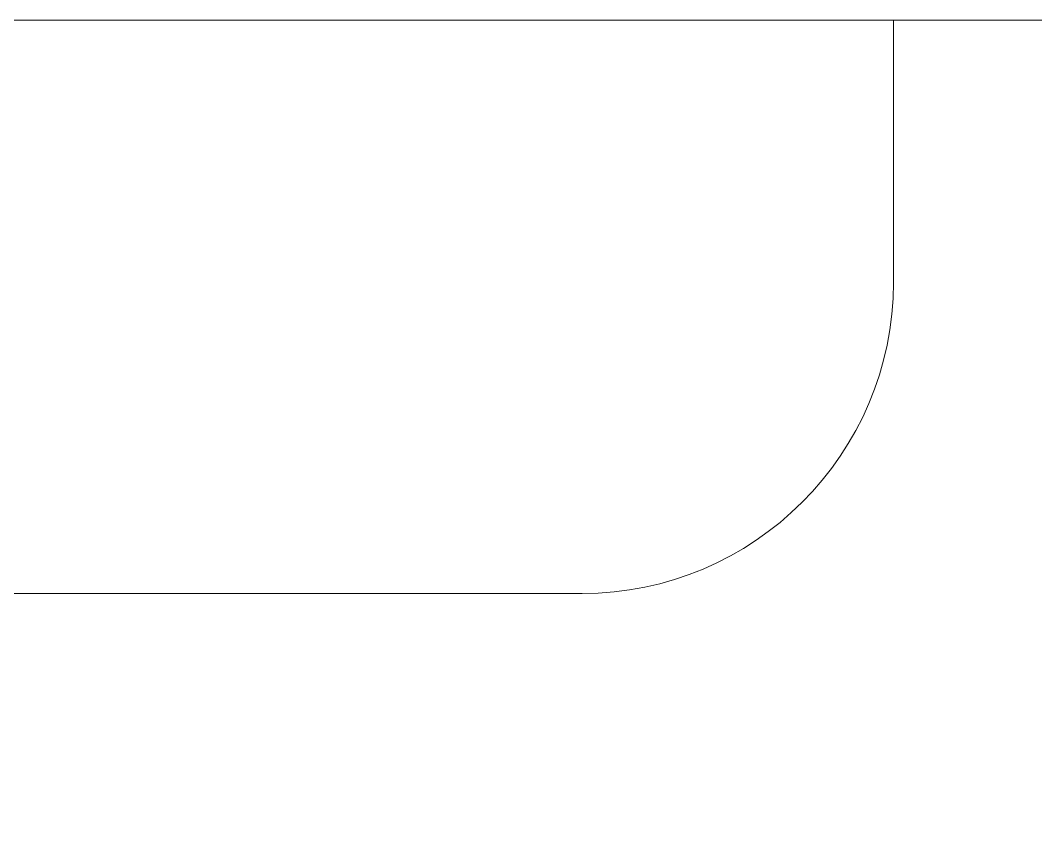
# Model space of a CAD drawing. Header units: millimetres. Extents: x -1744 to 2824, y -3870 to 2862.
# Drawn here: x 1671.4 to 1834.5, y 2433.8 to 2566.5 of the extents above; entities that cross this region are included whole.
import ezdxf

# ---------------------------------------------------------------- set-up
doc = ezdxf.new("R2010")
doc.units = ezdxf.units.MM
doc.header["$MEASUREMENT"] = 0
doc.layers.add('layer 1', color=7, linetype='Continuous')

msp = doc.modelspace()

# ---------------------------------------------------------------- linework, layer by layer
at = {"layer": 'layer 1', "color": 253, "lineweight": 20}
msp.add_lwpolyline([(1514.7007, 2218.5199), (2114.7007, 2218.5199), (2114.7007, 2566.5199), (1514.7007, 2566.5199), (1514.7007, 2218.5199)], close=True, dxfattribs=at)
at = {"layer": 'layer 1', "color": 250, "lineweight": 20}
msp.add_open_spline([(1549.2206, 2566.5199), (1549.2206, 2566.5199), (1811.6873, 2566.5199), (1811.6873, 2566.5199), (1811.6873, 2566.5199), (1811.6873, 2566.5199), (1811.6873, 2524.3593), (1811.6873, 2524.3593), (1811.6873, 2524.3593), (1811.6873, 2496.8203), (1789.2263, 2474.3593), (1761.6873, 2474.3593), (1761.6873, 2474.3593), (1761.6873, 2474.3593), (1599.2206, 2474.3593), (1599.2206, 2474.3593), (1599.2206, 2474.3593), (1571.6816, 2474.3593), (1549.2206, 2496.8203), (1549.2206, 2524.3593), (1549.2206, 2524.3593), (1549.2206, 2524.3593), (1549.2206, 2566.5199), (1549.2206, 2566.5199)], degree=3, knots=[0, 0, 0, 0, 0.14285714, 0.14285714, 0.14285714, 0.14285714, 0.28571429, 0.28571429, 0.28571429, 0.28571429, 0.42857143, 0.42857143, 0.42857143, 0.42857143, 0.57142857, 0.57142857, 0.57142857, 0.57142857, 0.71428571, 0.71428571, 0.71428571, 0.71428571, 1, 1, 1, 1], dxfattribs=at)

doc.saveas('drawing.dxf')
